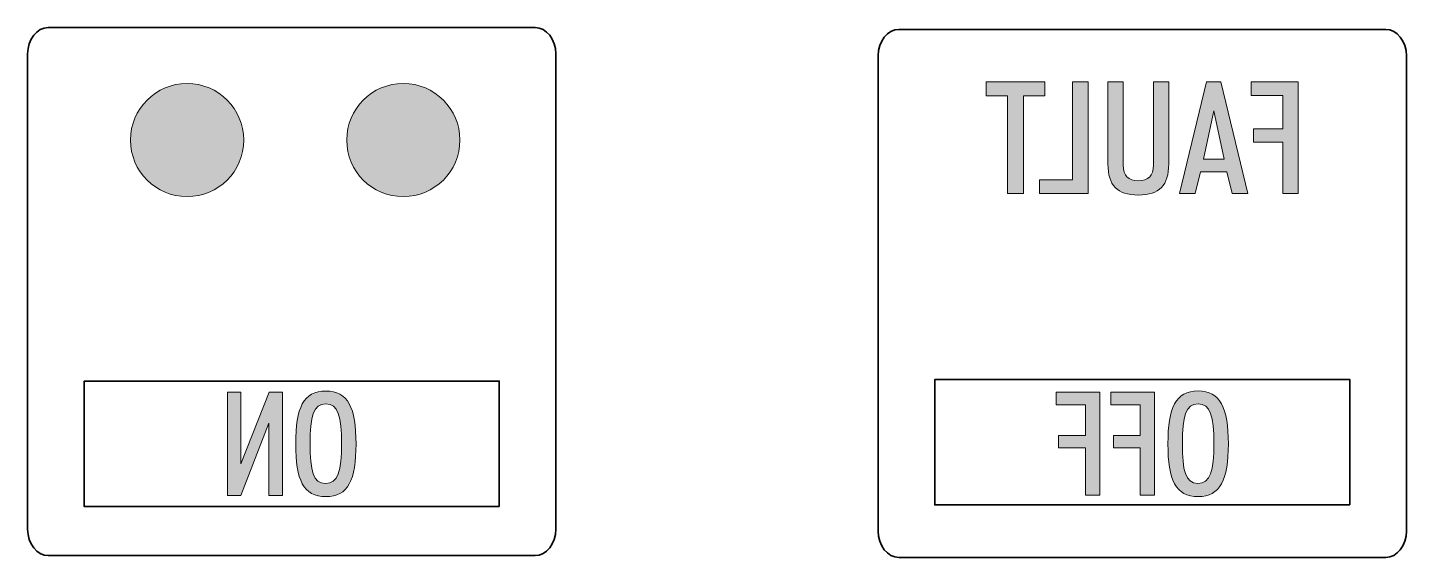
# Model space of a CAD drawing. Header units: millimetres. Extents: x 8 to 201, y 31 to 295.
# Drawn here: x 52.94 to 89.48, y 145.43 to 159.48 of the extents above; entities that cross this region are included whole.
import ezdxf

# ---------------------------------------------------------------- set-up
doc = ezdxf.new("R2010")
doc.units = ezdxf.units.MM
doc.header["$MEASUREMENT"] = 0
doc.layers.add('Layer 1', color=7, linetype='Continuous', lineweight=0)

# ---------------------------------------------------------------- blocks, each defined once
blk = doc.blocks.new('Block_114')
at = {"layer": 'Layer 1', "true_color": 0x1d1e1b, "transparency": 33554687}
h = blk.add_hatch(color=250, dxfattribs=at)
h.dxf.hatch_style = 2
edge = h.paths.add_edge_path()
edge.add_spline(control_points=[(84.381, 148.451), (84.381, 149.168), (84.29, 149.505), (83.962, 149.505), (83.634, 149.505), (83.547, 149.168), (83.547, 148.451), (83.547, 147.735), (83.622, 147.394), (83.958, 147.394), (84.282, 147.394), (84.381, 147.731), (84.381, 148.451)], knot_values=[0, 0, 0, 0, 1, 1, 1, 2, 2, 2, 3, 3, 3, 4, 4, 4, 4], degree=3, periodic=0)
edge = h.paths.add_edge_path()
edge.add_spline(control_points=[(84.764, 148.444), (84.764, 147.486), (84.554, 147.045), (83.962, 147.045), (83.369, 147.045), (83.163, 147.49), (83.163, 148.444), (83.163, 149.401), (83.369, 149.845), (83.962, 149.845), (84.554, 149.845), (84.764, 149.401), (84.764, 148.444)], knot_values=[0, 0, 0, 0, 1, 1, 1, 2, 2, 2, 3, 3, 3, 4, 4, 4, 4], degree=3, periodic=0)
h = blk.add_hatch(color=250, dxfattribs=at)
h.dxf.hatch_style = 2
edge = h.paths.add_edge_path()
edge.add_spline(control_points=[(81.358, 147.08), (81.358, 147.08), (80.978, 147.08), (80.978, 147.08), (80.978, 147.08), (80.978, 148.34), (80.978, 148.34), (80.978, 148.34), (80.267, 148.34), (80.267, 148.34), (80.267, 148.34), (80.267, 148.666), (80.267, 148.666), (80.267, 148.666), (80.978, 148.666), (80.978, 148.666), (80.978, 148.666), (80.978, 149.482), (80.978, 149.482), (80.978, 149.482), (80.204, 149.482), (80.204, 149.482), (80.204, 149.482), (80.204, 149.811), (80.204, 149.811), (80.204, 149.811), (81.358, 149.811), (81.358, 149.811), (81.358, 149.811), (81.358, 147.08), (81.358, 147.08)], knot_values=[0, 0, 0, 0, 1, 1, 1, 2, 2, 2, 3, 3, 3, 4, 4, 4, 5, 5, 5, 6, 6, 6, 7, 7, 7, 8, 8, 8, 9, 9, 9, 10, 10, 10, 10], degree=3, periodic=0)
h = blk.add_hatch(color=250, dxfattribs=at)
h.dxf.hatch_style = 2
edge = h.paths.add_edge_path()
edge.add_spline(control_points=[(82.808, 147.08), (82.808, 147.08), (82.428, 147.08), (82.428, 147.08), (82.428, 147.08), (82.428, 148.34), (82.428, 148.34), (82.428, 148.34), (81.717, 148.34), (81.717, 148.34), (81.717, 148.34), (81.717, 148.666), (81.717, 148.666), (81.717, 148.666), (82.428, 148.666), (82.428, 148.666), (82.428, 148.666), (82.428, 149.482), (82.428, 149.482), (82.428, 149.482), (81.654, 149.482), (81.654, 149.482), (81.654, 149.482), (81.654, 149.811), (81.654, 149.811), (81.654, 149.811), (82.808, 149.811), (82.808, 149.811), (82.808, 149.811), (82.808, 147.08), (82.808, 147.08)], knot_values=[0, 0, 0, 0, 1, 1, 1, 2, 2, 2, 3, 3, 3, 4, 4, 4, 5, 5, 5, 6, 6, 6, 7, 7, 7, 8, 8, 8, 9, 9, 9, 10, 10, 10, 10], degree=3, periodic=0)
at = {"layer": 'Layer 1'}
for points, knots in [([(84.764, 148.444), (84.764, 147.486), (84.554, 147.045), (83.962, 147.045), (83.369, 147.045), (83.163, 147.49), (83.163, 148.444), (83.163, 149.401), (83.369, 149.845), (83.962, 149.845), (84.554, 149.845), (84.764, 149.401), (84.764, 148.444)], [0, 0, 0, 0, 1, 1, 1, 2, 2, 2, 3, 3, 3, 4, 4, 4, 4]), ([(81.358, 147.08), (81.358, 147.08), (80.978, 147.08), (80.978, 147.08), (80.978, 147.08), (80.978, 148.34), (80.978, 148.34), (80.978, 148.34), (80.267, 148.34), (80.267, 148.34), (80.267, 148.34), (80.267, 148.666), (80.267, 148.666), (80.267, 148.666), (80.978, 148.666), (80.978, 148.666), (80.978, 148.666), (80.978, 149.482), (80.978, 149.482), (80.978, 149.482), (80.204, 149.482), (80.204, 149.482), (80.204, 149.482), (80.204, 149.811), (80.204, 149.811), (80.204, 149.811), (81.358, 149.811), (81.358, 149.811), (81.358, 149.811), (81.358, 147.08), (81.358, 147.08)], [0, 0, 0, 0, 1, 1, 1, 2, 2, 2, 3, 3, 3, 4, 4, 4, 5, 5, 5, 6, 6, 6, 7, 7, 7, 8, 8, 8, 9, 9, 9, 10, 10, 10, 10]), ([(82.808, 147.08), (82.808, 147.08), (82.428, 147.08), (82.428, 147.08), (82.428, 147.08), (82.428, 148.34), (82.428, 148.34), (82.428, 148.34), (81.717, 148.34), (81.717, 148.34), (81.717, 148.34), (81.717, 148.666), (81.717, 148.666), (81.717, 148.666), (82.428, 148.666), (82.428, 148.666), (82.428, 148.666), (82.428, 149.482), (82.428, 149.482), (82.428, 149.482), (81.654, 149.482), (81.654, 149.482), (81.654, 149.482), (81.654, 149.811), (81.654, 149.811), (81.654, 149.811), (82.808, 149.811), (82.808, 149.811), (82.808, 149.811), (82.808, 147.08), (82.808, 147.08)], [0, 0, 0, 0, 1, 1, 1, 2, 2, 2, 3, 3, 3, 4, 4, 4, 5, 5, 5, 6, 6, 6, 7, 7, 7, 8, 8, 8, 9, 9, 9, 10, 10, 10, 10]), ([(84.381, 148.451), (84.381, 149.168), (84.29, 149.505), (83.962, 149.505), (83.634, 149.505), (83.547, 149.168), (83.547, 148.451), (83.547, 147.735), (83.622, 147.394), (83.958, 147.394), (84.282, 147.394), (84.381, 147.731), (84.381, 148.451)], [0, 0, 0, 0, 1, 1, 1, 2, 2, 2, 3, 3, 3, 4, 4, 4, 4])]:
    blk.add_open_spline(points, degree=3, knots=knots, dxfattribs=at)
blk = doc.blocks.new('Block_115')
at = {"layer": 'Layer 1', "true_color": 0x1d1e1b, "transparency": 33554687}
h = blk.add_hatch(color=250, dxfattribs=at)
h.dxf.hatch_style = 2
edge = h.paths.add_edge_path()
edge.add_spline(control_points=[(79.331, 155.078), (79.331, 155.078), (78.915, 155.078), (78.915, 155.078), (78.915, 155.078), (78.915, 157.671), (78.915, 157.671), (78.915, 157.671), (78.349, 157.671), (78.349, 157.671), (78.349, 157.671), (78.349, 158.041), (78.349, 158.041), (78.349, 158.041), (79.897, 158.041), (79.897, 158.041), (79.897, 158.041), (79.897, 157.671), (79.897, 157.671), (79.897, 157.671), (79.331, 157.671), (79.331, 157.671), (79.331, 157.671), (79.331, 155.078), (79.331, 155.078)], knot_values=[0, 0, 0, 0, 1, 1, 1, 2, 2, 2, 3, 3, 3, 4, 4, 4, 5, 5, 5, 6, 6, 6, 7, 7, 7, 8, 8, 8, 8], degree=3, periodic=0)
h = blk.add_hatch(color=250, dxfattribs=at)
h.dxf.hatch_style = 2
edge = h.paths.add_edge_path()
edge.add_spline(control_points=[(81.05, 155.078), (81.05, 155.078), (79.755, 155.078), (79.755, 155.078), (79.755, 155.078), (79.755, 155.448), (79.755, 155.448), (79.755, 155.448), (80.638, 155.448), (80.638, 155.448), (80.638, 155.448), (80.638, 158.041), (80.638, 158.041), (80.638, 158.041), (81.05, 158.041), (81.05, 158.041), (81.05, 158.041), (81.05, 155.078), (81.05, 155.078)], knot_values=[0, 0, 0, 0, 1, 1, 1, 2, 2, 2, 3, 3, 3, 4, 4, 4, 5, 5, 5, 6, 6, 6, 6], degree=3, periodic=0)
h = blk.add_hatch(color=250, dxfattribs=at)
h.dxf.hatch_style = 2
edge = h.paths.add_edge_path()
edge.add_spline(control_points=[(83.185, 155.868), (83.185, 155.298), (82.94, 155.041), (82.379, 155.041), (81.817, 155.041), (81.573, 155.298), (81.573, 155.868), (81.573, 155.868), (81.573, 158.041), (81.573, 158.041), (81.573, 158.041), (81.98, 158.041), (81.98, 158.041), (81.98, 158.041), (81.98, 155.834), (81.98, 155.834), (81.98, 155.552), (82.109, 155.419), (82.379, 155.419), (82.649, 155.419), (82.777, 155.552), (82.777, 155.834), (82.777, 155.834), (82.777, 158.041), (82.777, 158.041), (82.777, 158.041), (83.185, 158.041), (83.185, 158.041), (83.185, 158.041), (83.185, 155.868), (83.185, 155.868)], knot_values=[0, 0, 0, 0, 1, 1, 1, 2, 2, 2, 3, 3, 3, 4, 4, 4, 5, 5, 5, 6, 6, 6, 7, 7, 7, 8, 8, 8, 9, 9, 9, 10, 10, 10, 10], degree=3, periodic=0)
h = blk.add_hatch(color=250, dxfattribs=at)
h.dxf.hatch_style = 2
edge = h.paths.add_edge_path()
edge.add_spline(control_points=[(84.376, 157.276), (84.376, 157.276), (84.102, 155.992), (84.102, 155.992), (84.102, 155.992), (84.65, 155.992), (84.65, 155.992), (84.65, 155.992), (84.376, 157.276), (84.376, 157.276)], knot_values=[0, 0, 0, 0, 1, 1, 1, 2, 2, 2, 3, 3, 3, 3], degree=3, periodic=0)
edge = h.paths.add_edge_path()
edge.add_spline(control_points=[(85.285, 155.078), (85.285, 155.078), (84.869, 155.078), (84.869, 155.078), (84.869, 155.078), (84.728, 155.66), (84.728, 155.66), (84.728, 155.66), (84.029, 155.66), (84.029, 155.66), (84.029, 155.66), (83.883, 155.078), (83.883, 155.078), (83.883, 155.078), (83.468, 155.078), (83.468, 155.078), (83.468, 155.078), (84.183, 158.041), (84.183, 158.041), (84.183, 158.041), (84.569, 158.041), (84.569, 158.041), (84.569, 158.041), (85.285, 155.078), (85.285, 155.078)], knot_values=[0, 0, 0, 0, 1, 1, 1, 2, 2, 2, 3, 3, 3, 4, 4, 4, 5, 5, 5, 6, 6, 6, 7, 7, 7, 8, 8, 8, 8], degree=3, periodic=0)
h = blk.add_hatch(color=250, dxfattribs=at)
h.dxf.hatch_style = 2
edge = h.paths.add_edge_path()
edge.add_spline(control_points=[(86.618, 155.078), (86.618, 155.078), (86.207, 155.078), (86.207, 155.078), (86.207, 155.078), (86.207, 156.445), (86.207, 156.445), (86.207, 156.445), (85.435, 156.445), (85.435, 156.445), (85.435, 156.445), (85.435, 156.798), (85.435, 156.798), (85.435, 156.798), (86.207, 156.798), (86.207, 156.798), (86.207, 156.798), (86.207, 157.683), (86.207, 157.683), (86.207, 157.683), (85.366, 157.683), (85.366, 157.683), (85.366, 157.683), (85.366, 158.041), (85.366, 158.041), (85.366, 158.041), (86.618, 158.041), (86.618, 158.041), (86.618, 158.041), (86.618, 155.078), (86.618, 155.078)], knot_values=[0, 0, 0, 0, 1, 1, 1, 2, 2, 2, 3, 3, 3, 4, 4, 4, 5, 5, 5, 6, 6, 6, 7, 7, 7, 8, 8, 8, 9, 9, 9, 10, 10, 10, 10], degree=3, periodic=0)
at = {"layer": 'Layer 1'}
for points, knots in [([(79.331, 155.078), (79.331, 155.078), (78.915, 155.078), (78.915, 155.078), (78.915, 155.078), (78.915, 157.671), (78.915, 157.671), (78.915, 157.671), (78.349, 157.671), (78.349, 157.671), (78.349, 157.671), (78.349, 158.041), (78.349, 158.041), (78.349, 158.041), (79.897, 158.041), (79.897, 158.041), (79.897, 158.041), (79.897, 157.671), (79.897, 157.671), (79.897, 157.671), (79.331, 157.671), (79.331, 157.671), (79.331, 157.671), (79.331, 155.078), (79.331, 155.078)], [0, 0, 0, 0, 1, 1, 1, 2, 2, 2, 3, 3, 3, 4, 4, 4, 5, 5, 5, 6, 6, 6, 7, 7, 7, 8, 8, 8, 8]), ([(81.05, 155.078), (81.05, 155.078), (79.755, 155.078), (79.755, 155.078), (79.755, 155.078), (79.755, 155.448), (79.755, 155.448), (79.755, 155.448), (80.638, 155.448), (80.638, 155.448), (80.638, 155.448), (80.638, 158.041), (80.638, 158.041), (80.638, 158.041), (81.05, 158.041), (81.05, 158.041), (81.05, 158.041), (81.05, 155.078), (81.05, 155.078)], [0, 0, 0, 0, 1, 1, 1, 2, 2, 2, 3, 3, 3, 4, 4, 4, 5, 5, 5, 6, 6, 6, 6]), ([(83.185, 155.868), (83.185, 155.298), (82.94, 155.041), (82.379, 155.041), (81.817, 155.041), (81.573, 155.298), (81.573, 155.868), (81.573, 155.868), (81.573, 158.041), (81.573, 158.041), (81.573, 158.041), (81.98, 158.041), (81.98, 158.041), (81.98, 158.041), (81.98, 155.834), (81.98, 155.834), (81.98, 155.552), (82.109, 155.419), (82.379, 155.419), (82.649, 155.419), (82.777, 155.552), (82.777, 155.834), (82.777, 155.834), (82.777, 158.041), (82.777, 158.041), (82.777, 158.041), (83.185, 158.041), (83.185, 158.041), (83.185, 158.041), (83.185, 155.868), (83.185, 155.868)], [0, 0, 0, 0, 1, 1, 1, 2, 2, 2, 3, 3, 3, 4, 4, 4, 5, 5, 5, 6, 6, 6, 7, 7, 7, 8, 8, 8, 9, 9, 9, 10, 10, 10, 10]), ([(85.285, 155.078), (85.285, 155.078), (84.869, 155.078), (84.869, 155.078), (84.869, 155.078), (84.728, 155.66), (84.728, 155.66), (84.728, 155.66), (84.029, 155.66), (84.029, 155.66), (84.029, 155.66), (83.883, 155.078), (83.883, 155.078), (83.883, 155.078), (83.468, 155.078), (83.468, 155.078), (83.468, 155.078), (84.183, 158.041), (84.183, 158.041), (84.183, 158.041), (84.569, 158.041), (84.569, 158.041), (84.569, 158.041), (85.285, 155.078), (85.285, 155.078)], [0, 0, 0, 0, 1, 1, 1, 2, 2, 2, 3, 3, 3, 4, 4, 4, 5, 5, 5, 6, 6, 6, 7, 7, 7, 8, 8, 8, 8]), ([(86.618, 155.078), (86.618, 155.078), (86.207, 155.078), (86.207, 155.078), (86.207, 155.078), (86.207, 156.445), (86.207, 156.445), (86.207, 156.445), (85.435, 156.445), (85.435, 156.445), (85.435, 156.445), (85.435, 156.798), (85.435, 156.798), (85.435, 156.798), (86.207, 156.798), (86.207, 156.798), (86.207, 156.798), (86.207, 157.683), (86.207, 157.683), (86.207, 157.683), (85.366, 157.683), (85.366, 157.683), (85.366, 157.683), (85.366, 158.041), (85.366, 158.041), (85.366, 158.041), (86.618, 158.041), (86.618, 158.041), (86.618, 158.041), (86.618, 155.078), (86.618, 155.078)], [0, 0, 0, 0, 1, 1, 1, 2, 2, 2, 3, 3, 3, 4, 4, 4, 5, 5, 5, 6, 6, 6, 7, 7, 7, 8, 8, 8, 9, 9, 9, 10, 10, 10, 10]), ([(84.376, 157.276), (84.376, 157.276), (84.102, 155.992), (84.102, 155.992), (84.102, 155.992), (84.65, 155.992), (84.65, 155.992), (84.65, 155.992), (84.376, 157.276), (84.376, 157.276)], [0, 0, 0, 0, 1, 1, 1, 2, 2, 2, 3, 3, 3, 3])]:
    blk.add_open_spline(points, degree=3, knots=knots, dxfattribs=at)
blk = doc.blocks.new('Block_118')
at = {"layer": 'Layer 1', "true_color": 0x1d1e1b, "transparency": 33554687}
h = blk.add_hatch(color=250, dxfattribs=at)
h.dxf.hatch_style = 2
edge = h.paths.add_edge_path()
edge.add_spline(control_points=[(61.263, 148.45), (61.263, 149.166), (61.172, 149.503), (60.844, 149.503), (60.516, 149.503), (60.429, 149.166), (60.429, 148.45), (60.429, 147.733), (60.504, 147.392), (60.84, 147.392), (61.164, 147.392), (61.263, 147.73), (61.263, 148.45)], knot_values=[0, 0, 0, 0, 1, 1, 1, 2, 2, 2, 3, 3, 3, 4, 4, 4, 4], degree=3, periodic=0)
edge = h.paths.add_edge_path()
edge.add_spline(control_points=[(61.646, 148.442), (61.646, 147.485), (61.437, 147.044), (60.844, 147.044), (60.251, 147.044), (60.046, 147.488), (60.046, 148.442), (60.046, 149.4), (60.251, 149.844), (60.844, 149.844), (61.437, 149.844), (61.646, 149.4), (61.646, 148.442)], knot_values=[0, 0, 0, 0, 1, 1, 1, 2, 2, 2, 3, 3, 3, 4, 4, 4, 4], degree=3, periodic=0)
h = blk.add_hatch(color=250, dxfattribs=at)
h.dxf.hatch_style = 2
edge = h.paths.add_edge_path()
edge.add_spline(control_points=[(59.694, 147.078), (59.694, 147.078), (59.334, 147.078), (59.334, 147.078), (59.334, 147.078), (59.334, 148.99), (59.334, 148.99), (59.334, 148.99), (58.592, 147.078), (58.592, 147.078), (58.592, 147.078), (58.236, 147.078), (58.236, 147.078), (58.236, 147.078), (58.236, 149.81), (58.236, 149.81), (58.236, 149.81), (58.596, 149.81), (58.596, 149.81), (58.596, 149.81), (58.596, 147.913), (58.596, 147.913), (58.596, 147.913), (59.342, 149.81), (59.342, 149.81), (59.342, 149.81), (59.694, 149.81), (59.694, 149.81), (59.694, 149.81), (59.694, 147.078), (59.694, 147.078)], knot_values=[0, 0, 0, 0, 1, 1, 1, 2, 2, 2, 3, 3, 3, 4, 4, 4, 5, 5, 5, 6, 6, 6, 7, 7, 7, 8, 8, 8, 9, 9, 9, 10, 10, 10, 10], degree=3, periodic=0)
at = {"layer": 'Layer 1'}
for points, knots in [([(61.646, 148.442), (61.646, 147.485), (61.437, 147.044), (60.844, 147.044), (60.251, 147.044), (60.046, 147.488), (60.046, 148.442), (60.046, 149.4), (60.251, 149.844), (60.844, 149.844), (61.437, 149.844), (61.646, 149.4), (61.646, 148.442)], [0, 0, 0, 0, 1, 1, 1, 2, 2, 2, 3, 3, 3, 4, 4, 4, 4]), ([(59.694, 147.078), (59.694, 147.078), (59.334, 147.078), (59.334, 147.078), (59.334, 147.078), (59.334, 148.99), (59.334, 148.99), (59.334, 148.99), (58.592, 147.078), (58.592, 147.078), (58.592, 147.078), (58.236, 147.078), (58.236, 147.078), (58.236, 147.078), (58.236, 149.81), (58.236, 149.81), (58.236, 149.81), (58.596, 149.81), (58.596, 149.81), (58.596, 149.81), (58.596, 147.913), (58.596, 147.913), (58.596, 147.913), (59.342, 149.81), (59.342, 149.81), (59.342, 149.81), (59.694, 149.81), (59.694, 149.81), (59.694, 149.81), (59.694, 147.078), (59.694, 147.078)], [0, 0, 0, 0, 1, 1, 1, 2, 2, 2, 3, 3, 3, 4, 4, 4, 5, 5, 5, 6, 6, 6, 7, 7, 7, 8, 8, 8, 9, 9, 9, 10, 10, 10, 10]), ([(61.263, 148.45), (61.263, 149.166), (61.172, 149.503), (60.844, 149.503), (60.516, 149.503), (60.429, 149.166), (60.429, 148.45), (60.429, 147.733), (60.504, 147.392), (60.84, 147.392), (61.164, 147.392), (61.263, 147.73), (61.263, 148.45)], [0, 0, 0, 0, 1, 1, 1, 2, 2, 2, 3, 3, 3, 4, 4, 4, 4])]:
    blk.add_open_spline(points, degree=3, knots=knots, dxfattribs=at)

msp = doc.modelspace()

# ---------------------------------------------------------------- hatches: boundary and pattern name
at = {"layer": 'Layer 1', "true_color": 0x1d1e1b, "transparency": 33554687}
h = msp.add_hatch(color=250, dxfattribs=at)
edge = h.paths.add_edge_path()
edge.add_spline(control_points=[(57.168, 157.999), (57.996, 157.999), (58.668, 157.327), (58.668, 156.499), (58.668, 155.67), (57.996, 154.999), (57.168, 154.999), (56.339, 154.999), (55.668, 155.67), (55.668, 156.499), (55.668, 157.327), (56.339, 157.999), (57.168, 157.999)], knot_values=[0, 0, 0, 0, 1, 1, 1, 2, 2, 2, 3, 3, 3, 4, 4, 4, 4], degree=3, periodic=0)
edge.add_line((57.168, 157.999), (57.168, 157.999))
h = msp.add_hatch(color=250, dxfattribs=at)
edge = h.paths.add_edge_path()
edge.add_spline(control_points=[(62.899, 157.999), (63.727, 157.999), (64.399, 157.327), (64.399, 156.499), (64.399, 155.67), (63.727, 154.999), (62.899, 154.999), (62.07, 154.999), (61.399, 155.67), (61.399, 156.499), (61.399, 157.327), (62.07, 157.999), (62.899, 157.999)], knot_values=[0, 0, 0, 0, 1, 1, 1, 2, 2, 2, 3, 3, 3, 4, 4, 4, 4], degree=3, periodic=0)
edge.add_line((62.899, 157.999), (62.899, 157.999))

# ---------------------------------------------------------------- linework, layer by layer
at = {"layer": 'Layer 1', "color": 250, "lineweight": 35, "true_color": 0x1d1e1b}
for points in [[(65.441, 146.782), (54.441, 146.782), (54.441, 150.106), (65.441, 150.106)], [(87.984, 146.823), (76.984, 146.823), (76.984, 150.147), (87.984, 150.147)]]:
    msp.add_lwpolyline(points, close=True, dxfattribs=at)
at = {"layer": 'Layer 1', "color": 250, "lineweight": 35, "true_color": 0x1d1d1b}
for points in [[(66.391, 159.481), (66.391, 159.481), (53.491, 159.481), (53.491, 159.481), (53.188, 159.481), (52.941, 159.166), (52.941, 158.781), (52.941, 158.781), (52.941, 146.181), (52.941, 146.181), (52.941, 145.796), (53.188, 145.481), (53.491, 145.481), (53.491, 145.481), (66.391, 145.481), (66.391, 145.481), (66.693, 145.481), (66.941, 145.796), (66.941, 146.181), (66.941, 146.181), (66.941, 158.781), (66.941, 158.781), (66.941, 159.166), (66.693, 159.481), (66.391, 159.481)], [(88.934, 159.432), (88.934, 159.432), (76.034, 159.432), (76.034, 159.432), (75.731, 159.432), (75.484, 159.117), (75.484, 158.732), (75.484, 158.732), (75.484, 146.132), (75.484, 146.132), (75.484, 145.747), (75.731, 145.432), (76.034, 145.432), (76.034, 145.432), (88.934, 145.432), (88.934, 145.432), (89.236, 145.432), (89.484, 145.747), (89.484, 146.132), (89.484, 146.132), (89.484, 158.732), (89.484, 158.732), (89.484, 159.117), (89.236, 159.432), (88.934, 159.432)]]:
    msp.add_open_spline(points, degree=3, knots=[0, 0, 0, 0, 1, 1, 1, 2, 2, 2, 3, 3, 3, 4, 4, 4, 5, 5, 5, 6, 6, 6, 7, 7, 7, 8, 8, 8, 8], dxfattribs=at)
at = {"layer": 'Layer 1'}
for points in [[(57.168, 157.999), (57.996, 157.999), (58.668, 157.327), (58.668, 156.499), (58.668, 155.67), (57.996, 154.999), (57.168, 154.999), (56.339, 154.999), (55.668, 155.67), (55.668, 156.499), (55.668, 157.327), (56.339, 157.999), (57.168, 157.999)], [(62.899, 157.999), (63.727, 157.999), (64.399, 157.327), (64.399, 156.499), (64.399, 155.67), (63.727, 154.999), (62.899, 154.999), (62.07, 154.999), (61.399, 155.67), (61.399, 156.499), (61.399, 157.327), (62.07, 157.999), (62.899, 157.999)]]:
    msp.add_open_spline(points, degree=3, knots=[0, 0, 0, 0, 1, 1, 1, 2, 2, 2, 3, 3, 3, 4, 4, 4, 4], dxfattribs=at)

# ---------------------------------------------------------------- block references
for name in ['Block_115', 'Block_118', 'Block_114']:
    msp.add_blockref(name, (0, 0), dxfattribs=at)

doc.saveas('drawing.dxf')
